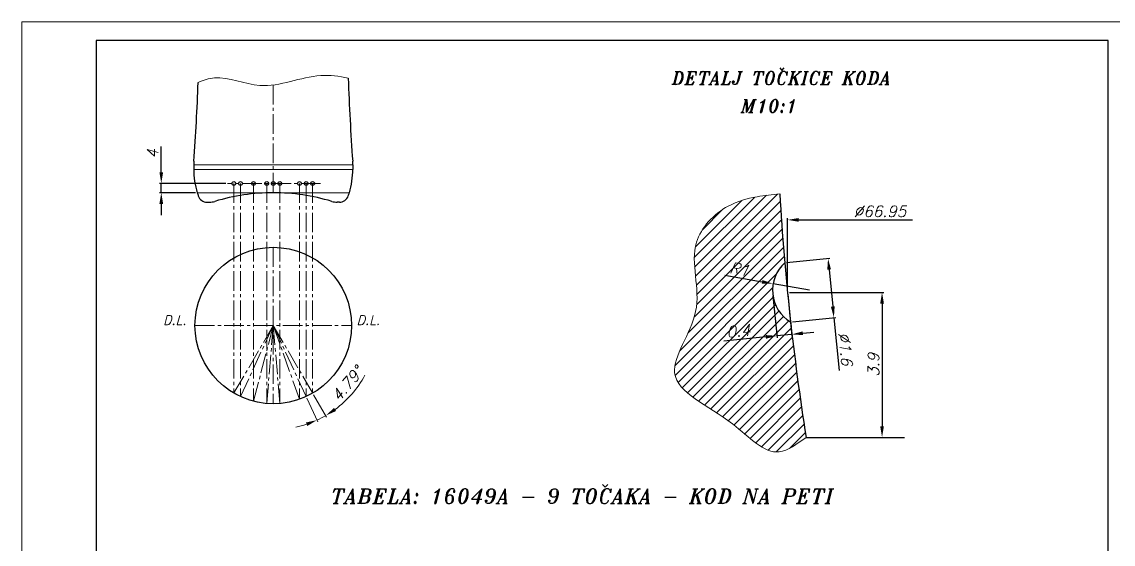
# Model space of a CAD drawing. Extents: x 62 to 504, y 19 to 439.
# Drawn here: x 62.2 to 355.5, y 298.5 to 439 of the extents above; entities that cross this region are included whole.
import ezdxf

# ---------------------------------------------------------------- set-up
doc = ezdxf.new("R2010")
doc.units = 0
doc.header["$LTSCALE"] = 7
doc.header["$MEASUREMENT"] = 0
doc.linetypes.add('CENTER2', pattern=[1.125, 0.75, -0.125, 0.125, -0.125])
doc.layers.get('0').update_dxf_attribs({"linetype": 'CONTINUOUS', "lineweight": 15})
for name, color, linetype, lineweight in [('1', 1, 'CENTER2', 15), ('3', 3, 'CONTINUOUS', 30), ('8', 250, 'CONTINUOUS', 15)]:
    doc.layers.add(name, color=color, linetype=linetype, lineweight=lineweight)
doc.styles.add('NEW', font='italict.shx', dxfattribs={"height": 3})
doc.dimstyles.get("Standard").update_dxf_attribs({"dimtxt": 3, "dimasz": 3, "dimexe": 0.5, "dimexo": 0.5, "dimgap": 0.8, "dimtad": 1, "dimdsep": 46, "dimtxsty": 'NEW', "dimcen": 0.09, "dimazin": 2, "dimtfac": 1, "dimtmove": 0, "dimatfit": 3, "dimfxl": 1, "dimtolj": 1, "dimtzin": 0, "dimarcsym": 0})

# ---------------------------------------------------------------- blocks, each defined once
blk = doc.blocks.new('*D4')
at = {"color": 0, "lineweight": -2, "transparency": 16777216}
for p, q in [((268.5039271283458, 366.1938067066758), (293.9080576062656, 366.1938067066758)), ((293.4080576062656, 363.1938067066758), (293.4080576062656, 330.1938067066753))]:
    blk.add_line(p, q, dxfattribs=at)
at = {"color": 0, "transparency": 16777216}
for points in [[(292.9080576062656, 363.1938067066758), (293.9080576062656, 363.1938067066758), (293.4080576062656, 366.1938067066758)], [(292.9080576062656, 330.1938067066753), (293.9080576062656, 330.1938067066753), (293.4080576062656, 327.1938067066753)]]:
    blk.add_solid(points, dxfattribs=at)
at = {"color": 0, "transparency": 16777216, "insert": (291.1080576062655, 346.6938067066756), "char_height": 3, "attachment_point": 5, "rotation": 90, "style": 'NEW'}
blk.add_mtext('\\A1;3.9', dxfattribs=at)
blk = doc.blocks.new('*D5')
at = {"color": 0, "lineweight": -2, "transparency": 16777216}
for p, q in [((267.7634763016904, 374.2094881072859), (279.3918595996573, 375.3565749212904)), ((279.1887815510813, 372.3219811583319), (280.1705137045578, 362.3698505635169)), ((269.3342221216003, 358.2863389309595), (280.9626054195671, 359.433425744964)), ((280.4650205377745, 359.3843412727612), (281.8702388562655, 345.1391969425839))]:
    blk.add_line(p, q, dxfattribs=at)
at = {"color": 0, "transparency": 16777216}
for points in [[(279.6863664328739, 372.3710656305347), (278.6911966692887, 372.2728966861291), (278.8942747178647, 375.3074904490876)], [(280.6680985863504, 362.4189350357197), (279.6729288227652, 362.3207660913141), (280.4650205377745, 359.3843412727612)]]:
    blk.add_solid(points, dxfattribs=at)
at = {"color": 0, "transparency": 16777216, "insert": (283.6037735698744, 350.9948030344275), "char_height": 3, "attachment_point": 5, "rotation": 275.63373988316476, "style": 'NEW'}
blk.add_mtext('\\A1;%%c1.6', dxfattribs=at)
blk = doc.blocks.new('*D6')
at = {"color": 0, "lineweight": -2, "transparency": 16777216}
for p, q in [((264.0722544170854, 365.3038910839921), (265.1853526900645, 354.0099150936055)), ((268.0529679325531, 365.6962175191699), (269.1660662055322, 354.4022415287833)), ((272.1025605263599, 355.1940755415326), (275.0880956513949, 355.488320366776)), ((262.1507767608223, 354.2132594558679), (250.891044289262, 353.1035361149497)), ((269.117025401325, 354.8998307162891), (265.1363118858573, 354.5075042811113))]:
    blk.add_line(p, q, dxfattribs=at)
at = {"color": 0, "transparency": 16777216}
for points in [[(272.0535197221527, 355.6916647290384), (272.1516013305671, 354.6964863540268), (269.117025401325, 354.8998307162891)], [(262.1017359566151, 354.7108486433737), (262.1998175650295, 353.7156702683621), (265.1363118858573, 354.5075042811113)]]:
    blk.add_solid(points, dxfattribs=at)
at = {"color": 0, "transparency": 16777216, "insert": (254.8025552631714, 355.8001856353139), "char_height": 3, "attachment_point": 5, "rotation": 5.628711633495324, "style": 'NEW'}
blk.add_mtext('\\A1;0.4', dxfattribs=at)
blk = doc.blocks.new('*D7')
at = {"color": 0, "lineweight": -2, "transparency": 16777216}
for p, q in [((268.0039271283458, 366.6938067066758), (268.0039271283458, 386.1876415269573)), ((271.0039271283458, 385.6876415269573), (301.568243643816, 385.6876415269573))]:
    blk.add_line(p, q, dxfattribs=at)
at = {"color": 0, "transparency": 16777216}
blk.add_solid([(271.0039271283458, 386.1876415269573), (271.0039271283458, 385.1876415269573), (268.0039271283458, 385.6876415269573)], dxfattribs=at)
at = {"color": 0, "transparency": 16777216, "insert": (292.8396722152446, 387.9876415269574), "char_height": 3, "attachment_point": 5, "style": 'NEW'}
blk.add_mtext('\\A1;%%c66.95', dxfattribs=at)
blk = doc.blocks.new('*D8')
at = {"color": 0, "lineweight": -2, "transparency": 16777216}
for p, q in [((99.69528641609884, 398.4979491953467), (99.69528641609884, 405.383663481061)), ((117.0099054597768, 395.4979491953467), (99.19528641609884, 395.4979491953467)), ((99.69528641609884, 392.9779491953468), (99.69528641609884, 395.4979491953467)), ((108.8738316780092, 392.9779491953468), (99.19528641609884, 392.9779491953468)), ((99.69528641609884, 389.9779491953468), (99.69528641609884, 386.9779491953468))]:
    blk.add_line(p, q, dxfattribs=at)
at = {"color": 0, "transparency": 16777216}
for points in [[(99.19528641609884, 398.4979491953467), (100.1952864160988, 398.4979491953467), (99.69528641609884, 395.4979491953467)], [(99.19528641609884, 389.9779491953468), (100.1952864160988, 389.9779491953468), (99.69528641609884, 392.9779491953468)]]:
    blk.add_solid(points, dxfattribs=at)
at = {"color": 0, "transparency": 16777216, "insert": (97.3952864160988, 403.4408063382038), "char_height": 3, "attachment_point": 5, "rotation": 90, "style": 'NEW'}
blk.add_mtext('\\A1;4', dxfattribs=at)
blk = doc.blocks.new('*D13')
at = {"color": 0, "lineweight": -2, "transparency": 16777216}
for p, q in [((251.1540767002155, 370.7838402397983), (261.1712902431601, 369.0193595743552)), ((273.9053958512887, 366.7763123396199), (264.1258054735229, 368.4989369061767))]:
    blk.add_line(p, q, dxfattribs=at)
at = {"color": 0, "transparency": 16777216}
blk.add_solid([(261.2580273545232, 369.5117787794156), (261.084553131797, 368.5269403692947), (264.1258054735229, 368.4989369061767)], dxfattribs=at)
at = {"color": 0, "transparency": 16777216, "insert": (255.0844165687765, 372.4269395844441), "char_height": 3, "attachment_point": 5, "rotation": 350.01012048163057, "style": 'NEW'}
blk.add_mtext('\\A1;R1', dxfattribs=at)

msp = doc.modelspace()

# ---------------------------------------------------------------- hatches: boundary and pattern name
at = {"layer": '8'}
h = msp.add_hatch(dxfattribs=at)
h.set_pattern_fill('ANSI31', color=256, scale=15)
h.set_pattern_definition([(45, (0, 0), (-1.325825214724776, 1.325825214724777), [])])
edge = h.paths.add_edge_path()
edge.add_arc((273.9053958512835, 366.7763123396229), 9.930147197005406, 131.9607179233158, 239.3067618430117, ccw=False)
edge.add_arc((937.0633099739275, 432.1938067066777), 672.3068181817822, 183.3714631132168, 184.9519239237987, ccw=False)
edge.add_spline(control_points=[(265.9200919297808, 392.6559938301563), (263.8663545035202, 392.5204767903165), (259.1386188810053, 392.0029754209353), (250.3492219623261, 389.565256857574), (239.7964424265762, 378.4263128769011), (247.3310170967345, 361.3919324178165), (231.2675306626161, 341.9264499695413), (252.5299739517293, 333.5165048527122), (263.7581590234217, 320.3533698282515), (270.5652633154136, 325.3881764683926), (273.0064917921463, 327.1938067066739)], knot_values=[0, 0, 0, 0, 6.179108531984284, 14.3129772125865, 27.24533924248956, 45.92146397962885, 63.3479877231725, 84.10059592413576, 98.73706009179654, 106.9212033511825, 106.9212033511825, 106.9212033511825, 106.9212033511825], degree=3, periodic=0)
edge.add_arc((937.0633099739271, 432.193806706679), 672.3068181817819, 186.3155558425291, 188.9851629598316, ccw=False)
h.paths.add_polyline_path([(250.9358991275919, 353.1581991141211), (259.1105786366161, 353.9638694689544), (258.669211398751, 358.4421721565067), (250.4945318897267, 357.6365018016735)], flags=24)
h.paths.add_polyline_path([(251.2119923318579, 370.824408449168), (258.1762068034275, 369.5976978741759), (258.9568408056952, 374.0294707197202), (251.9926263341256, 375.2561812947123)], flags=24)

# ---------------------------------------------------------------- linework, layer by layer
for p, q in [((62.21581011634623, 438.9575609409422), (62.21581011634623, 18.95756094094224)), ((359.2158101163462, 438.9575609409422), (62.21581011634623, 438.9575609409422)), ((138.8248625163326, 337.7226972132978), (141.7519718521362, 331.3825265980935)), ((140.6307786839972, 338.6623961488829), (144.1433098869615, 332.6268467089519))]:
    msp.add_line(p, q)
for start, end in [(306.3345162219272, 331.4694631027224), (294.7816719430294, 300.1982807166778), (282.5092009325306, 288.64543643778)]:
    msp.add_arc((129.7952816780092, 357.2809290833873), 28.02524655827423, start, end)
for points, knots in [([(109.6098479077642, 422.657942061469), (111.0417428010444, 423.2857466876626), (116.3290986353855, 424.9137089886081), (127.6343959618245, 419.4403005986457), (139.5985684356346, 425.369694488966), (147.4738073537125, 424.3749359608565), (149.940314835648, 423.8006376864935)], [8.983172859077092, 8.983172859077092, 8.983172859077092, 8.983172859077092, 16.39338327201558, 36.00412539220769, 62.32618214977148, 74.34488790985651, 74.34488790985651, 74.34488790985651, 74.34488790985651]), ([(273.0064917921463, 327.1938067066739), (270.5652633154136, 325.3881764683926), (263.7581590234217, 320.3533698282515), (252.5299739517293, 333.5165048527122), (231.2675306626161, 341.9264499695413), (247.3310170967345, 361.3919324178165), (239.7964424265762, 378.4263128769011), (250.3492219623261, 389.565256857574), (259.1386188810053, 392.0029754209353), (263.8663545035202, 392.5204767903165), (265.9200919297808, 392.6559938301563)], [0, 0, 0, 0, 8.18414325938594, 22.82060742704671, 43.57321562800997, 60.99973937155362, 79.6758641086929, 92.60822613859597, 100.7420948191982, 106.9212033511825, 106.9212033511825, 106.9212033511825, 106.9212033511825])]:
    msp.add_open_spline(points, degree=3, knots=knots)
for points in [[(146.6744667483466, 334.2865247335334), (146.1259341900992, 335.1226539296165), (143.8918128809735, 333.0589916568329)], [(138.5702725112038, 331.1911052982753), (138.9402390586085, 330.2620602219731), (141.5423910138128, 331.8364824023384)]]:
    msp.add_solid(points)
at = {"layer": '1'}
for p, q in [((129.7952816780092, 421.9732320793733), (129.7952816780092, 392.9779491953468)), ((142.4448768391312, 395.4979491953468), (117.5099054597768, 395.4979491953467)), ((119.2112816780093, 395.4979491953468), (119.2112816780093, 339.0945410967639)), ((120.9752816780093, 395.4979491953468), (120.9752816780093, 338.1766530175428)), ((124.5032816780093, 395.4979491953468), (124.5032816780093, 336.9152594405791)), ((128.0312816780093, 395.4979491953468), (128.0312816780093, 336.312999571869)), ((131.5592816780092, 395.4979491953468), (131.5592816780092, 336.312999571869)), ((136.8512816780092, 395.4979491953468), (136.8512816780092, 337.4572405265117)), ((138.6152816780092, 395.4979491953468), (138.6152816780092, 338.1766530175428)), ((140.3792816780092, 395.4979491953468), (140.3792816780092, 339.0945410967639)), ((129.7952816780093, 378.3229290833873), (129.7952816780093, 336.2389290833873)), ((108.7532816780093, 357.2809290833873), (150.8372816780093, 357.2809290833873)), ((129.7952816780093, 357.2809290833873), (119.2112816780093, 339.0945410967639)), ((129.7952816780093, 357.2809290833873), (120.9752816780093, 338.1766530175428)), ((129.7952816780093, 357.2809290833873), (124.5032816780093, 336.9152594405791)), ((129.7952816780093, 357.2809290833873), (128.0312816780093, 336.312999571869)), ((129.7952816780093, 357.2809290833873), (140.3792816780092, 339.0945410967639)), ((129.7952816780093, 357.2809290833873), (138.6152816780092, 338.1766530175428)), ((129.7952816780093, 357.2809290833873), (136.8512816780092, 337.4572405265117)), ((129.7952816780093, 357.2809290833873), (131.5592816780092, 336.312999571869))]:
    msp.add_line(p, q, dxfattribs=at)
at = {"layer": '3'}
for p, q in [((82.21581011634623, 433.9575609409422), (82.21581011634623, 23.95756094094224)), ((354.2158101163462, 433.9575609409422), (82.21581011634623, 433.9575609409423)), ((354.2158101163462, 23.95756094094224), (354.2158101163462, 433.9575609409422)), ((108.4225316780092, 400.5379491953468), (108.4225316780092, 399.2779491953468)), ((151.1680316780092, 400.5379491953468), (151.1680316780092, 399.2779491953468)), ((109.3738316780092, 392.9779491953468), (109.3423316780092, 392.9779491953468)), ((112.0187091189695, 390.4579491953468), (112.6487091189695, 390.4579491953468)), ((147.5718542370489, 390.4579491953468), (146.9418542370489, 390.4579491953468)), ((150.2167316780091, 392.9779491953468), (150.2482316780091, 392.9779491953468)), ((273.0064917921462, 327.1938067066753), (299.4157690260331, 327.1938067066753))]:
    msp.add_line(p, q, dxfattribs=at)
for centre, radius in [((119.2112816780093, 395.4979491953468), 0.504), ((120.9752816780093, 395.4979491953468), 0.504), ((124.5032816780093, 395.4979491953468), 0.504), ((128.0312816780093, 395.4979491953468), 0.504), ((129.7952816780092, 395.4979491953468), 0.504), ((131.5592816780092, 395.4979491953468), 0.504), ((136.8512816780092, 395.4979491953468), 0.504), ((138.6152816780092, 395.4979491953468), 0.504), ((140.3792816780092, 395.4979491953468), 0.504), ((129.7952816780093, 357.2809290833873), 21.042)]:
    msp.add_circle(centre, radius, dxfattribs=at)
for centre, radius, start, end in [((-478.0759683219914, 444.0079491953468), 588.0735000000006, 355.8499472771654, 357.9194196265516), ((737.6665316780097, 444.0079491953468), 588.0735000000006, 181.9691783899499, 184.1500527228346), ((121.0225316780092, 400.5379491953468), 12.6, 175.8499472771654, 180), ((130.4577741437621, 399.2779491953468), 22.03524246575289, 180, 196.6129903693611), ((129.1327892122563, 399.2779491953468), 22.03524246575289, 343.3870096306389, 0), ((138.5680316780091, 400.5379491953468), 12.6, 0, 4.150052722834614), ((130.5046740653822, 399.2779491953468), 22.05, 196.6015495990199, 198.8190633689874), ((112.0187091189695, 392.9779491953468), 2.52, 198.8190633689874, 270), ((112.6487091189695, 395.4979491953468), 5.04, 270, 286.7216013309149), ((129.7952816780092, 338.423633615503), 54.55431557984375, 90, 106.7216013309149), ((129.7952816780092, 338.423633615503), 54.55431557984375, 73.27839866908508, 90), ((146.9418542370489, 395.4979491953468), 5.04, 253.2783986690851, 270), ((147.5718542370489, 392.9779491953468), 2.52, 270, 341.1809366310125), ((129.0858892906361, 399.2779491953468), 22.05, 341.1809366310125, 343.3984504009802), ((937.0633099739275, 432.1938067066758), 672.306818181782, 183.3714631132166, 188.9851629598313), ((273.9053958512886, 366.7763123396198), 9.930147197005402, 131.9607179233524, 239.3067618429774)]:
    msp.add_arc(centre, radius, start, end, dxfattribs=at)
at = {"layer": '8'}
for p, q in [((129.7952816780092, 400.5379491953468), (108.4225316780092, 400.5379491953468)), ((129.7952816780092, 399.2779491953468), (108.4225316780092, 399.2779491953468)), ((129.7952816780092, 400.5379491953468), (151.1680316780092, 400.5379491953468)), ((129.7952816780092, 399.2779491953468), (151.1680316780092, 399.2779491953468)), ((109.3738316780092, 392.9779491953468), (129.7952816780093, 392.9779491953468)), ((150.2167316780094, 392.9779491953468), (129.7952816780093, 392.9779491953468))]:
    msp.add_line(p, q, dxfattribs=at)

# ---------------------------------------------------------------- texts
at = {"style": 'NEW'}
for s, height, p in [('DETALJ TOČKICE KODA', 3.5, (236.8908158530649, 422.0634066300224)), ('M10:1', 3.5, (255.4234094680255, 414.5612357711209)), ('D.L.', 2.52, (100.1861463619937, 357.447878430089)), ('D.L.', 2.52, (152.203662303054, 357.447878430089)), ('TABELA: 16049A - 9 TOČAKA - KOD NA PETI', 4, (145.189532527525, 309.3983034720532))]:
    msp.add_text(s, height=height, dxfattribs=at).set_placement(p)
msp.add_text('4.79°', height=3, rotation=50.09213255709094, dxfattribs=at).set_placement((147.455550466641, 336.578350075761))

# ---------------------------------------------------------------- dimensions: what is measured, and where the dimension line sits
dim = msp.add_linear_dim(base=(99.69528641609884, 395.4979491953467), p1=(109.3738316780092, 392.9779491953468), p2=(117.5099054597768, 395.4979491953467), angle=90, text='4', dimstyle='Standard')
dim.commit()
dim.dimension.update_dxf_attribs({"geometry": '*D8', "text_midpoint": (97.3952864160988, 403.4408063382038)})
dim = msp.add_linear_dim(base=(321.8591389695595, 385.6876415269573), p1=(268.0039271283458, 366.1938067066758), p2=(321.8591389695595, 377.1938067066753), text='%%c66.95', dimstyle='Standard', override={"dimpost": '%%c4<>', "dimse2": 1, "dimsd2": 1})
dim.commit()
dim.dimension.update_dxf_attribs({"geometry": '*D7', "text_midpoint": (292.8396722152446, 385.6876415269573), "dimtype": 160})
dim = msp.add_radius_dim(center=(273.9053958512887, 366.7763123396199), mpoint=(264.1258054735229, 368.4989369061767), dimstyle='Standard', override={"dimdec": 1, "dimlfac": 0.1, "dimtol": 0, "dimlim": 0, "dimtp": 0, "dimtm": 0, "dimtfac": 1, "dimtdec": 2, "dimtolj": 1, "dimtzin": 0})
dim.commit()
dim.dimension.update_dxf_attribs({"geometry": '*D13', "text_midpoint": (255.0844165687765, 372.4269395844441)})
dim = msp.add_linear_dim(base=(280.4650205377745, 359.3843412727612), p1=(267.2658914198978, 374.1604036350831), p2=(268.8366372398077, 358.2372544587566), angle=275.63373988316494, text='%%c<>', dimstyle='Standard', override={"dimdec": 1, "dimlfac": 0.1})
dim.commit()
dim.dimension.update_dxf_attribs({"geometry": '*D5', "text_midpoint": (281.3148831136284, 350.7690144622947), "dimtype": 161})
dim = msp.add_aligned_dim(p1=(268.0039271283458, 366.1938067066758), p2=(264.0232136128782, 365.801480271498), distance=11.348695142470785, dimstyle='Standard', override={"dimlfac": 0.1})
dim.commit()
dim.dimension.update_dxf_attribs({"geometry": '*D6', "text_midpoint": (254.8025552631714, 355.8001856353139)})
dim = msp.add_linear_dim(base=(293.4080576062656, 327.1938067066753), p1=(268.0039271283458, 366.1938067066758), p2=(293.4080576062656, 327.1938067066753), angle=90, dimstyle='Standard', override={"dimdec": 1, "dimlfac": 0.1})
dim.commit()
dim.dimension.update_dxf_attribs({"geometry": '*D4', "text_midpoint": (291.1080576062655, 346.6938067066756)})

doc.saveas('drawing.dxf')
